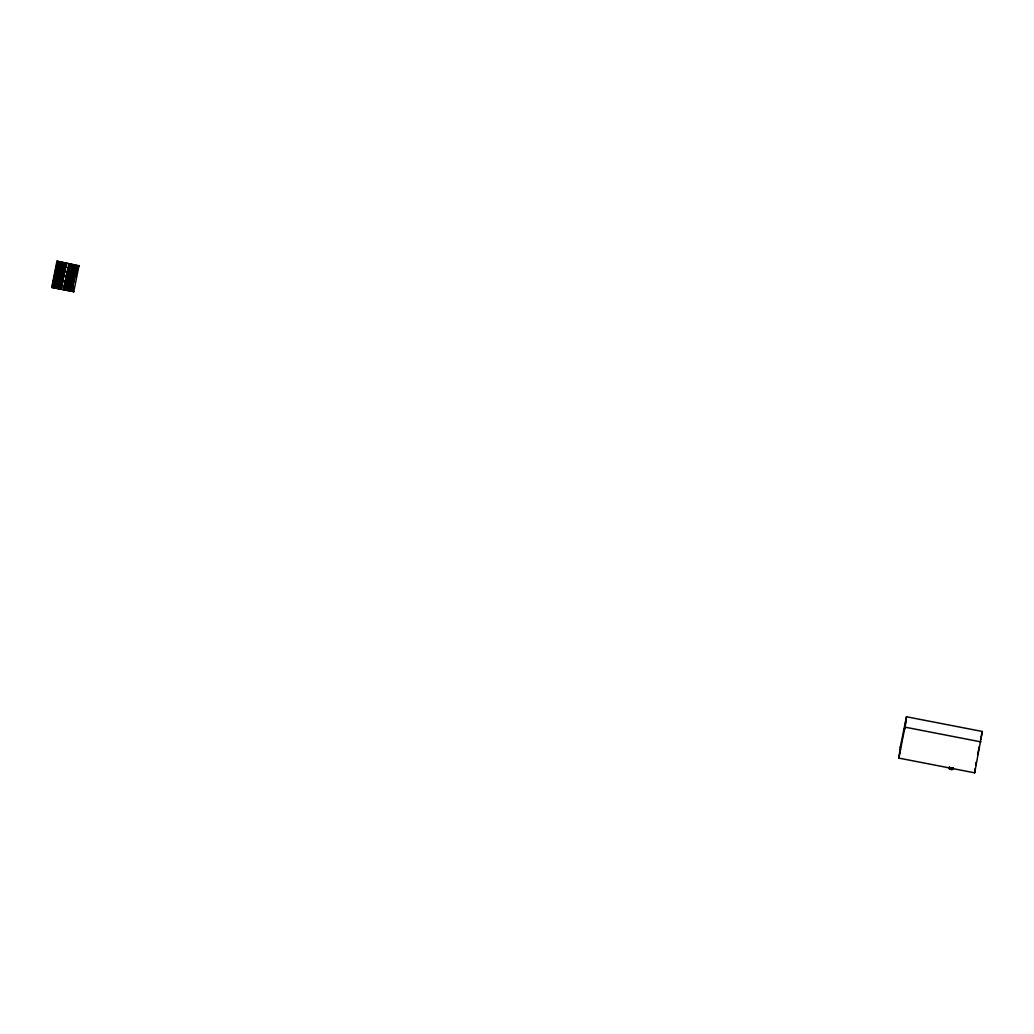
<?xml version="1.0" encoding="UTF-8"?>
<svg xmlns="http://www.w3.org/2000/svg" width="1034" height="1034" viewBox="0 0 1034 1034"><rect width="100%" height="100%" fill="white"/><g stroke="black" fill="none" stroke-linecap="round" stroke-linejoin="round"><path stroke-width="1.5" d="M51.7 287.387L73.776 291.666L51.7 287.387L56.96 261.175L78.985 265.893L56.96 261.175M52.618 286.043L53.458 286.198L52.618 286.043L53.38 282.23L54.233 282.385L53.458 286.198M52.773 285.242L52.876 284.608L53.613 285.41L52.592 285.294L57.258 262.158M53.277 282.592L54.026 283.394L54.13 282.76M53.432 282.011L54.272 282.179L53.432 282.011L53.639 280.796L54.427 281.377L53.639 280.796M53.833 279.994L54.673 280.162L53.833 279.994L54.867 274.747L55.655 275.341L54.867 274.747M55.06 273.958L55.901 274.113L55.06 273.958L56.082 268.711L56.87 269.292L56.082 268.711M56.275 267.909L57.284 267.289L57.116 268.077L56.34 267.483M57.309 262.662L58.098 263.256L57.309 262.662L56.482 266.901L57.322 267.069L58.15 262.83M54.233 286.34L55.267 281.093L56.107 281.248L55.073 286.496L54.285 285.914M55.267 281.093L56.107 281.248M55.448 280.292L56.301 280.46L55.448 280.292L56.431 275.471L57.271 275.639M55.229 285.707L54.492 284.906L55.422 285.785L57.297 276.44M57.141 271.813L57.723 273.403L56.883 273.247L57.452 270.443L58.292 270.598L57.284 271.231M57.335 270.805L58.085 271.606L57.077 272.239M55.422 285.785L54.44 285.332M58.266 266.41L58.938 267.367L58.098 267.199L58.356 265.764M58.705 264.187L59.61 263.916L58.705 264.187C58.227 262.61 60.567 263.075 59.558 264.342M56.573 285.746L57.413 285.914L56.573 285.746L57.839 283.678M57.594 280.705L58.434 280.873L57.594 280.705L58.563 275.884L59.416 276.052L58.434 280.873M58.214 277.474L59.054 277.642M58.421 276.466L59.313 276.414M58.615 275.677L59.455 275.832L58.615 275.677L59.584 270.856L60.424 271.011L59.455 275.832M57.684 284.479L56.741 284.957M59.726 279.865L58.718 280.485L59.558 280.653L58.486 286.121L57.645 285.953L57.865 284.738M57.645 285.953L58.072 283.73M58.24 281.662L57.18 282.721L58.033 282.889M59.481 271.218L60.269 271.813M59.623 270.637L60.476 270.805L59.623 270.637L61.071 263.373L61.859 263.967L61.071 263.373M58.692 285.113L57.852 284.945L58.111 283.51L59.106 282.877M58.899 284.104L58.059 283.936L58.318 282.502L59.313 281.868M59.093 283.096L58.253 282.928L58.473 281.713M62.557 265.971L61.717 265.816L62.143 263.58L62.984 263.748L59.507 281.08L58.718 280.485M58.667 280.912L59.08 278.689L59.92 278.857M59.714 280.072L58.873 279.917L59.132 278.469L60.127 277.849M59.907 279.064L59.067 278.909L59.326 277.474L60.334 276.841M60.114 278.056L59.274 277.9L59.533 276.466L60.541 275.832M60.321 277.047L59.481 276.892L59.739 275.458L59.894 274.656L60.683 275.251L59.843 275.096L60.101 273.648L60.941 273.816M60.321 271.386L59.377 271.864L60.282 271.593M58.486 286.121L57.697 285.526M59.946 274.449L60.722 275.044L59.882 274.876L60.14 273.441L61.148 272.808M60.928 274.036L60.088 273.868L60.515 271.645L61.29 272.226L60.515 271.645M59.558 286.328L58.718 286.159L58.938 284.945L59.778 285.1L59.52 286.534L58.511 287.168L59.352 287.336L62.363 272.433L62.622 270.998L61.781 270.843L61.368 273.066L62.208 273.235M58.873 285.371L59.132 283.936L59.985 284.091L58.718 286.159M59.365 281.662L58.421 282.14M60.554 271.425C62.699 271.929 59.533 272.356 60.709 270.637L61.549 270.792M60.489 271.852L60.916 269.628L61.756 269.784M61.536 271.011L60.696 270.843L61.122 268.62L61.911 269.215L61.122 268.62M59.08 284.363L59.339 282.928L60.179 283.083L58.925 285.151L59.765 285.319M59.287 283.355L59.545 281.92L60.386 282.088L59.119 284.143L59.959 284.311M59.481 282.347L59.752 280.912L60.592 281.08L59.326 283.135L60.166 283.303M61.161 268.401C63.32 268.905 60.14 269.331 61.329 267.612L62.169 267.78M61.109 268.827L61.523 266.604L62.363 266.772M62.156 267.987L61.303 267.832L61.575 266.384L62.57 265.764M62.35 266.979L61.51 266.824L61.73 265.596M59.688 281.338L59.946 279.904L60.799 280.072L59.533 282.127L60.373 282.295M59.894 280.33L60.153 278.896L60.993 279.064L59.739 281.132L60.579 281.287M60.101 279.322L60.36 277.887L61.2 278.056L59.933 280.124L60.773 280.279M61.717 265.816L61.937 264.588L62.777 264.756M62.764 264.962L61.924 264.807L62.143 263.58M60.295 278.314L60.567 276.879L61.407 277.047L60.14 279.115L60.98 279.27M60.502 277.306L60.76 275.871L61.613 276.039L60.347 278.107L61.187 278.262M60.709 276.298L60.967 274.863L61.807 275.031L60.554 277.099L61.394 277.267M60.916 275.303L61.174 273.868L62.014 274.023L60.748 276.091L61.588 276.259M61.109 274.294L61.381 272.86L62.221 273.015L60.954 275.083L61.794 275.251M61.316 273.286L61.575 271.852L62.415 272.007L61.161 274.075L62.001 274.243M59.584 287.374L60.424 287.542L59.584 287.374L59.843 285.94L60.683 286.108L60.424 287.542M59.946 285.578L60.89 285.1L60.631 286.534L59.791 286.366L60.786 285.733M61.73 271.27L61.988 269.835L62.828 270.003L62.57 271.438L61.562 272.058L62.57 271.438M62.803 265.803L62.544 267.237L63.384 267.405L63.643 265.971L62.803 265.803L63.591 266.397L62.609 271.218L61.769 271.05L62.027 269.615L62.195 268.827L62.971 269.422L62.13 269.254L62.389 267.819L63.229 267.987L63.022 269.202L62.182 269.047L62.596 266.811L63.436 266.979L63.177 268.413L62.337 268.245M60.153 284.57L61.096 284.091L60.838 285.526L59.985 285.358L60.993 284.738M60.36 283.562L61.29 283.083L61.032 284.518L60.192 284.35L61.2 283.73M60.554 282.553L61.497 282.075L61.239 283.51L60.399 283.342L61.394 282.721M62.984 263.748L62.079 264.006M60.76 281.545L61.704 281.067L61.445 282.502L60.605 282.334L61.601 281.713M60.967 280.537L61.911 280.059L61.652 281.494L60.799 281.338L61.807 280.705M61.161 279.529L62.105 279.051L61.846 280.485L61.006 280.33L62.014 279.697M62.79 266.022L63.009 264.794L63.849 264.962L63.63 266.177L62.79 266.022L63.203 263.786L62.996 265.014L63.837 265.182L64.043 263.954M61.368 278.521L62.311 278.043L62.053 279.477L61.213 279.322L62.208 278.689M61.575 277.513L62.518 277.034L62.26 278.469L61.42 278.314L62.415 277.681M61.781 276.517L62.467 277.474L61.613 277.306L61.872 275.871L62.66 276.466L61.82 276.298L62.079 274.863L62.867 275.458L62.027 275.29L62.286 273.855L63.074 274.449L62.234 274.281L62.492 272.847L63.281 273.441L62.596 272.485L63.281 273.441M63.035 268.995L62.777 270.43L61.924 270.262M60.657 287.581L61.497 287.749L60.657 287.581L62.647 277.732L63.488 277.887L62.479 278.521M62.79 271.477L63.475 272.433L62.635 272.265L62.893 270.83L63.681 271.425L62.841 271.257L63.1 269.822L63.94 269.99L63.681 271.425M63.203 269.46L64.147 268.982L63.888 270.417L63.048 270.262L64.043 269.628M63.41 268.452L64.354 267.974L64.095 269.409L63.242 269.254L64.25 268.62M62.337 279.102L63.074 279.904L62.079 280.537M63.862 266.229L64.858 265.596L64.703 266.384M64.961 264.95L65.116 264.161L64.909 265.389L64.121 264.794L64.858 265.596M64.056 265.221L64.276 263.993L63.63 266.177M62.544 278.094L63.281 278.896L62.286 279.529M62.893 276.505L63.733 276.673L62.893 276.505L63.862 271.683L64.703 271.852L63.733 276.673M63.72 272.265L64.56 272.42M63.914 271.464L64.754 271.632L63.914 271.464L64.883 266.643L65.724 266.811L64.754 271.632M64.457 267.612L63.449 268.245L64.289 268.401L64.509 267.186L64.354 267.974M64.922 266.436L65.775 266.604L64.922 266.436L65.349 264.213L66.137 264.794L65.349 264.213M65.62 267.173L64.677 267.651L65.581 267.392M63.862 288.202L64.703 288.37L63.862 288.202L67.895 268.284L68.735 268.439M64.935 288.408L65.775 288.576L64.935 288.408L66.719 279.568L67.559 279.723L65.775 288.576M67.637 274.889L68.373 275.703M66.008 288.628L66.848 288.783L66.008 288.628L67.998 278.766L68.839 278.934L67.869 283.755L67.016 283.587M68.412 271.076L69.252 271.244M68.839 267.806L67.934 268.065L68.942 267.431M69.032 266.798L68.141 267.056L69.136 266.423M66.964 278.34L67.869 278.081L67.029 277.913L67.611 279.516L66.771 279.348L68.955 268.491L69.808 268.646L68.826 273.467L67.986 273.312M69.007 268.271L69.898 268.013L69.007 268.271C68.722 264.071 71.708 264.639 69.847 268.439M68.037 278.547L68.877 278.715L68.037 278.547L69.007 273.726L69.86 273.894L69.11 273.092L69.898 273.674M68.826 273.467L68.037 272.886L68.787 273.687L67.779 274.32M67.068 288.835L67.921 288.99L67.068 288.835L67.843 285.009L68.683 285.177L67.921 288.99M69.653 269.228L68.761 269.499M67.74 285.384L68.541 285.759M67.869 283.755L67.081 283.161L67.817 283.962L66.848 288.783M69.885 269.279L70.764 269.228M68.929 283.962L68.154 283.368L68.89 284.169L67.882 284.802L68.735 284.97L72.613 265.622L71.773 265.454L69.11 278.753L69.95 278.922M68.696 279.503L67.792 279.775M70.919 268.646L70.131 268.052L70.868 268.853L70.028 268.698L69.058 273.519M68.916 279.555L69.808 279.503M69.11 278.753L70.002 278.495L69.071 278.973L68.089 283.794M70.7 265.247L71.488 265.841L70.7 265.247L70.079 268.478M69.705 274.475L68.813 274.734M68.141 289.042L68.981 289.197L68.141 289.042L68.916 285.229L69.756 285.384L68.981 289.197M68.761 285.798L69.653 285.746M68.955 285.009L69.795 285.177L68.955 285.009L72.832 265.66L73.621 266.255L72.832 265.66M71.773 265.454L72.613 265.622M72.16 284.363L71.32 284.208L72.16 284.363L71.126 289.61L70.364 288.887M71.126 289.61L69.937 288.796L73.039 273.467M71.501 289.688L72.742 289.43L71.76 288.24L72.6 288.408L72.341 289.843L71.501 289.688L72.522 284.428L73.311 285.022L72.315 285.655M72.341 283.575L71.566 282.98L72.341 283.575L73.324 278.753L72.483 278.585L73.156 279.542M73.013 280.124L72.121 280.395L73.117 279.762M72.884 282.851L73.556 283.807L72.768 283.213M73.569 277.526L72.781 276.944L73.569 277.526L74.603 272.278L73.543 273.338L74.383 273.506M74.978 266.074L75.818 266.242L74.991 270.481L74.202 269.887L75.055 270.055L74.784 271.49L73.944 271.322L75.004 265.88M73.13 281.623L73.97 281.791L73.13 281.623L73.698 278.818L74.538 278.986L73.97 281.791M74.034 275.083L73.13 275.354M74.241 274.088L73.336 274.346L74.345 273.713L73.595 272.911M74.138 276.595L75.043 276.324L74.138 276.595C74.099 271.102 77.123 271.683 74.991 276.75M74.358 275.367L75.198 275.535M75.159 271.554L75.999 271.722L75.159 271.554L76.128 266.733L76.981 266.901L75.999 271.722M74.383 279.555L73.492 279.826M76.025 267.095L76.775 267.909L76.878 267.263M900.213 747.672L906.469 716.756L982.3 731.477L974.674 772.825L898.843 758.103L900.536 746.341M900.368 749.728L900.472 748.978L899.67 752.959M904.22 730.702L905.112 726.01M904.802 728.44L905.991 719.367M906.469 716.756L905.099 727.173L980.93 741.895M974.674 772.825L975.269 768.352M975.657 765.38L976.044 762.394M53.018 285.371L57.684 262.235M54.272 282.179L54.492 280.951M54.673 280.162L55.707 274.915M55.901 274.113L56.935 268.866M54.996 285.694L57.193 274.824M56.301 280.46L57.322 275.212M57.413 285.914L58.395 281.093L57.555 280.925L58.227 281.881M60.476 270.805L61.911 263.541M59.843 275.096L60.528 276.052M60.45 272.071L61.135 273.028M61.058 269.047L61.743 270.003M62.13 269.254L62.816 270.21M62.544 267.237L63.216 268.194M62.738 266.229L63.423 267.186M59.416 286.909L59.571 286.108M60.476 287.116L59.804 286.159M60.683 286.108L59.998 285.151M60.89 285.1L60.205 284.143M61.096 284.091L60.411 283.135M61.29 283.083L60.618 282.127M61.497 282.075L60.812 281.119M61.704 281.067L61.019 280.111M61.911 280.059L61.226 279.102M62.105 279.051L61.433 278.094M62.311 278.043L61.626 277.086M62.725 276.039L62.04 275.083M62.919 275.031L63.087 274.23M63.126 274.023L63.294 273.222M63.332 273.015L63.488 272.213M63.733 270.998L63.061 270.042M63.94 269.99L64.108 269.202M64.147 268.982L64.302 268.194M64.754 265.958L64.922 265.169M62.66 276.466L61.975 275.509M62.867 275.458L62.182 274.501M63.074 274.449L62.389 273.493M61.497 287.749L62.673 281.92L61.937 281.119L62.777 281.274M65.775 266.604L66.189 264.368M64.703 288.37L69.394 264.988M67.805 278.508L68.58 274.695L67.74 274.527M68.877 278.715L71.54 265.415M69.795 285.177L73.685 265.828M73.634 270.546L74.59 265.803M70.286 289.455L72.07 280.602L72.91 280.77M72.509 278.288L73.298 274.566L74.138 274.721M72.716 283.639L73.078 281.843L73.918 281.998L72.923 282.631M72.328 289.352L72.962 286.147M74.81 277.086L76.684 267.741L75.973 267.522M72.341 289.843L73.104 286.03L72.367 285.229L73.207 285.384M75.224 277.164L75.87 273.958M76.464 271.037L77.111 267.832M73.776 291.666L79.036 265.467M898.843 758.103L905.021 726.734M949.186 767.241L949.419 768.831L949.703 767.448M949.522 767.189L949.419 768.831M948.992 768.029L949.664 768.999L949.949 767.616M950.414 769.296C950.853 765.871 949.083 770.524 951.913 769.399L953.258 767.848L952.934 769.167L952.056 769.464L952.818 767.913M950.879 769.296L951.125 768.016L952.146 768.249M951.564 768.081L951.28 769.464L951.642 768.223L949.677 767.655M952.934 768.146L951.694 769.49L952.34 768.081M952.34 769.399L952.624 768.016M953.025 768.999L951.332 769.231M977.608 754.665L979.172 746.936M980.736 739.207L982.3 731.477M949.819 767.952L948.902 768.197M952.056 769.464L952.702 769.296M951.409 769.374L949.664 768.999M63.152 264.226L63.992 264.381M64.224 264.433L65.064 264.588M69.343 265.428L68.334 266.048L69.188 266.216L68.399 265.622M61.975 264.381L62.725 265.182L61.872 265.014M63.048 264.588L63.888 264.743M60.864 264.381L61.704 264.549M65.142 265.208L65.982 265.376M70.493 266.255L71.333 266.41M71.566 266.462L72.406 266.63M72.639 266.669L73.479 266.837M75.986 267.315L76.826 267.47M57.103 263.67L57.943 263.838M60.851 264.601L61.691 264.756M65.129 265.428L65.969 265.596M69.407 266.255L70.247 266.423M70.48 266.462L71.32 266.63M71.553 266.669L72.393 266.837M72.626 266.888L73.466 267.043M74.758 267.302L75.598 267.457M57.09 263.89L57.93 264.045M62.945 265.221L63.785 265.389M61.769 265.389L62.518 266.19L61.678 266.022M62.841 265.596L63.681 265.751M56.896 264.678L57.749 264.846M60.657 265.389L61.497 265.557M70.286 267.263L71.139 267.418M71.359 267.47L72.199 267.625M72.432 267.677L73.272 267.845M75.779 268.323L76.632 268.478M56.883 264.898L57.736 265.053M60.644 265.609L61.484 265.764M70.053 267.431L69.162 267.483M70.273 267.47L71.126 267.638M71.346 267.677L72.186 267.845M72.419 267.884L73.259 268.052M75.404 268.465L74.513 268.517M75.766 268.53L76.619 268.698M61.575 266.384L62.311 267.199L61.471 267.03M62.635 266.604L63.488 266.759M56.702 265.686L57.542 265.854M60.45 266.397L61.303 266.565M71.152 268.478L72.005 268.633M72.225 268.685L73.065 268.84M76.426 269.486L75.521 269.758L76.413 269.706M56.689 265.893L57.529 266.061M60.437 266.617L61.29 266.772M64.728 267.444L65.569 267.599M71.139 268.685L71.992 268.853M72.212 268.892L73.052 269.06M75.198 269.473L74.306 269.525M61.368 267.392L62.105 268.207L61.264 268.039M62.441 267.599L63.281 267.767M60.256 267.405L61.096 267.573M67.74 268.853L68.58 269.021M70.958 269.486L71.798 269.641M72.018 269.693L72.871 269.848M75.379 270.339L76.219 270.494M60.243 267.612L61.084 267.78M64.522 268.452L65.362 268.607M67.727 269.073L68.567 269.241M68.8 269.279L69.64 269.447M69.873 269.486L70.713 269.654M70.945 269.693L71.785 269.861M72.005 269.9L72.858 270.068M75.366 270.546L76.206 270.714M74.112 270.533L74.952 270.701M62.234 268.607L63.074 268.775M60.05 268.413L60.89 268.569M67.546 269.861L68.386 270.029M70.751 270.494L71.592 270.649M71.824 270.701L72.664 270.856M60.037 268.62L60.877 268.788M64.315 269.46L65.155 269.615M67.533 270.081L68.373 270.249M68.593 270.288L69.433 270.456M69.666 270.494L70.506 270.662M70.739 270.701L71.579 270.869M71.811 270.908L72.651 271.076M60.954 269.409L61.704 270.223L60.864 270.055M62.027 269.615L62.867 269.784M59.843 269.422L60.683 269.577M68.179 271.037L67.275 271.296L68.166 271.244M70.545 271.49L71.385 271.658M71.617 271.709L72.458 271.864M59.83 269.628L60.67 269.796M64.108 270.469L64.961 270.624M69.459 271.503L70.312 271.671M70.532 271.709L71.372 271.877M71.605 271.916L72.445 272.084M62.996 270.469L63.837 270.637M60.76 270.417L61.497 271.218L60.657 271.063M61.82 270.624L62.673 270.792M55.888 269.719L56.728 269.874M62.854 271.05L63.694 271.218M67.132 271.877L67.973 272.045M68.205 272.084L69.045 272.252M70.338 272.498L71.191 272.666M71.411 272.705L72.251 272.873M55.875 269.926L56.715 270.094M67.12 272.097L67.96 272.252M68.192 272.304L69.032 272.459M69.265 272.511L70.105 272.679M70.325 272.717L71.178 272.886M71.398 272.924L72.238 273.092M74.758 273.571L75.598 273.739M61.626 271.632L62.467 271.8M55.681 270.714L56.521 270.882M66.926 272.886L67.766 273.054M67.998 273.092L68.839 273.26M70.144 273.506L70.984 273.674M71.204 273.713L72.057 273.881M55.668 270.934L56.508 271.102M63.707 272.472L64.547 272.64M66.913 273.105L67.753 273.26M70.131 273.726L70.971 273.894M71.191 273.932L72.044 274.1M74.551 274.579L75.392 274.734M61.523 272.278L62.363 272.433M60.347 272.433L61.096 273.235L60.243 273.079M61.42 272.64L62.26 272.808M55.474 271.722L56.314 271.89M59.235 272.433L60.075 272.601M69.937 274.514L70.777 274.682M71.01 274.721L71.85 274.889M55.461 271.942L56.301 272.11M59.222 272.653L60.062 272.821M64.341 273.648L63.462 273.7M68.851 274.527L69.692 274.682M69.924 274.734L70.764 274.889M70.997 274.941L71.837 275.096M73.091 275.574L73.931 275.729M60.14 273.441L60.89 274.243L60.05 274.088M61.213 273.648L62.053 273.816M68.709 275.096L69.446 275.91L68.606 275.742M55.267 272.73L56.12 272.898M59.028 273.441L59.869 273.609M66.525 274.902L67.365 275.07M69.73 275.522L70.57 275.69M70.803 275.729L71.643 275.897M73.789 276.311L72.884 276.569L73.776 276.53M55.254 272.95L56.107 273.118M59.016 273.661L59.856 273.829M64.147 274.656L63.255 274.708M66.512 275.109L67.352 275.277M67.585 275.328L68.425 275.483M68.645 275.535L69.498 275.69M69.717 275.742L70.558 275.897M70.79 275.949L71.63 276.104M61.006 274.656L61.859 274.824M66.318 275.91L67.158 276.065M69.524 276.53L70.377 276.698M70.596 276.737L71.436 276.905M63.94 275.664L63.048 275.716M66.305 276.117L67.145 276.285M67.378 276.324L68.179 276.711M69.291 276.698L68.399 276.75M69.511 276.75L70.364 276.905M70.583 276.957L71.424 277.112M59.739 275.458L60.476 276.259L59.636 276.091M60.812 275.664L61.652 275.82M61.833 276.078L62.673 276.246M67.184 277.125L68.024 277.28M70.39 277.745L71.243 277.913M67.171 277.332L67.973 277.719M69.084 277.707L68.192 277.758M69.317 277.758L70.157 277.913M70.377 277.965L71.23 278.12M59.533 276.466L60.282 277.267L59.429 277.099M60.605 276.673L61.445 276.828M54.66 275.755L55.5 275.923M56.275 276.052L57.129 276.22M65.918 277.926L66.758 278.081M66.977 278.133L67.83 278.288M70.196 278.753L71.036 278.922M54.647 275.975L55.487 276.13M56.263 276.272L57.116 276.427M58.408 276.685L59.248 276.841M65.905 278.133L66.745 278.301M70.183 278.96L71.023 279.128M73.53 279.607L74.37 279.775M59.326 277.474L60.075 278.275L59.235 278.107M60.399 277.681L61.239 277.836M56.082 277.06L56.922 277.228M65.711 278.934L66.551 279.09M69.989 279.762L70.829 279.917M54.453 276.763L55.306 276.931M56.069 277.267L56.909 277.435M65.698 279.141L66.538 279.309M67.83 279.555L68.683 279.723M68.903 279.762L69.743 279.93M69.976 279.968L70.816 280.136M74.177 280.783L73.285 280.834M54.44 276.983L55.293 277.138M59.132 278.469L59.869 279.283L59.028 279.115M60.192 278.689L61.045 278.844M54.259 277.771L55.099 277.939M55.875 278.068L56.715 278.224M65.504 279.93L66.396 279.891L65.491 280.149M66.577 280.149L67.417 280.304M69.782 280.77L70.622 280.925M71.928 281.183L72.768 281.351M54.246 277.978L55.086 278.146M55.862 278.275L56.702 278.443M57.994 278.702L58.848 278.857M66.564 280.356L67.404 280.524M67.637 280.563L68.425 280.938M68.696 280.77L69.549 280.938M69.769 280.977L70.609 281.145M71.915 281.39L72.755 281.558M58.925 279.477L59.662 280.292L58.822 280.124M59.998 279.684L60.838 279.852M62.971 280.266L62.13 280.111L62.712 281.7L61.872 281.545M54.052 278.779L54.892 278.934M55.668 279.077L56.508 279.232M62.092 280.317L62.932 280.485M65.297 280.938L66.137 281.106M66.37 281.145L67.21 281.313M69.575 281.778L70.428 281.933M54.039 278.986L54.88 279.154M55.655 279.283L56.495 279.451M57.801 279.697L58.641 279.865M65.284 281.158L66.124 281.326M66.357 281.364L67.197 281.532M67.43 281.571L68.231 281.946M68.502 281.778L69.343 281.946M69.562 281.985L70.415 282.153M59.791 280.692L60.631 280.86M61.885 281.326L62.725 281.494M65.103 281.946L65.943 282.114M66.163 282.153L67.016 282.321M67.236 282.36L68.076 282.528M69.381 282.786L70.222 282.941M65.09 282.166L65.93 282.334M66.15 282.372L67.003 282.541M67.223 282.579L68.024 282.954M69.136 282.954L68.257 283.006M69.368 282.993L70.209 283.161M59.468 281.3L58.46 281.92L59.3 282.088M59.584 281.7L60.424 281.868M61.678 282.334L62.531 282.502M64.896 282.954L65.737 283.122M65.969 283.161L66.809 283.329M67.029 283.368L67.882 283.536M69.175 283.794L70.015 283.949M61.665 282.553L62.518 282.709M64.883 283.174L65.724 283.329M65.956 283.381L66.796 283.549M69.162 284.001L70.002 284.169M57.245 282.295L57.982 283.096L56.986 283.73L57.826 283.898L57.038 283.303M58.318 282.502L59.054 283.303L58.214 283.148M59.377 282.709L60.23 282.877M55.06 282.088L55.901 282.256M61.484 283.342L62.324 283.51M64.69 283.962L65.53 284.13M65.762 284.169L66.603 284.337M66.835 284.376L67.675 284.544M71.113 285.216L71.992 285.164L71.1 285.423M72.328 285.436L73.168 285.604M55.048 282.308L55.888 282.476M61.471 283.549L62.311 283.717M64.677 284.182L65.517 284.337M65.749 284.389L66.59 284.544M66.822 284.596L67.662 284.764M58.111 283.51L58.848 284.311L58.007 284.156M59.184 283.717L60.024 283.885M73 286.392L72.16 286.237L72.91 287.038M53.238 282.799L54.078 282.967M54.854 283.096L55.694 283.264M61.277 284.35L62.118 284.505M64.483 284.97L65.323 285.138M65.556 285.177L66.396 285.345M66.628 285.384L67.469 285.552M70.907 286.211L71.747 286.379M72.121 286.444L72.962 286.612M53.225 283.019L54.065 283.187M54.841 283.316L55.681 283.484M61.264 284.557L62.105 284.725M64.47 285.19L65.31 285.345M65.543 285.397L66.383 285.552M66.615 285.604L67.456 285.759M67.688 285.811L68.528 285.966M68.748 286.017L69.601 286.185M70.894 286.431L71.734 286.599M72.109 286.664L72.949 286.819M57.904 284.518L58.654 285.319L57.801 285.164M58.977 284.725L59.817 284.893M54.647 284.104L55.5 284.272M61.071 285.358L61.911 285.513M64.289 285.979L65.129 286.147M65.349 286.185L66.202 286.353M66.422 286.392L67.262 286.56M70.7 287.219L71.54 287.387M71.915 287.452L72.755 287.62M54.634 284.324L55.487 284.492M56.78 284.738L57.62 284.906M61.058 285.565L61.898 285.733M64.276 286.198L65.116 286.353M65.336 286.405L66.189 286.56M66.409 286.612L67.249 286.767M67.481 286.819L68.322 286.974M68.554 287.025L69.394 287.181M70.687 287.439L71.527 287.607M71.902 287.672L72.742 287.827M58.77 285.733L59.61 285.901M52.824 284.815L53.678 284.983M54.453 285.113L55.293 285.281M60.864 286.366L61.717 286.521M64.082 286.987L64.922 287.155M65.155 287.193L65.995 287.362M66.215 287.4L67.068 287.568M67.288 287.607L68.128 287.775M70.506 288.228L71.346 288.396M71.708 288.46L72.561 288.628M52.605 285.151L53.665 285.203M60.851 286.573L61.704 286.741M64.069 287.193L64.909 287.362M65.142 287.413L65.982 287.568M66.202 287.62L67.055 287.775M67.275 287.827L68.115 287.982M68.347 288.034L69.188 288.189M70.493 288.447L71.333 288.615M71.695 288.68L72.548 288.835M59.739 286.586L60.579 286.741M950.052 768.921L949.277 768.262M53.031 283.807L53.82 284.402L53.031 283.807M53.083 283.6L53.858 284.195L53.083 283.6M54.091 278.56L54.841 279.374L54.091 278.56M54.298 277.551L55.048 278.366L54.298 277.551M54.505 276.543L55.241 277.358L54.505 276.543M54.712 275.535L55.448 276.349L54.712 275.535M55.319 272.524L56.056 273.325L55.319 272.524M55.526 271.515L56.263 272.317L55.526 271.515M55.72 270.507L56.469 271.309L55.72 270.507M55.926 269.499L56.676 270.301L55.926 269.499M56.741 265.467L57.49 266.281L56.741 265.467M56.948 264.458L57.684 265.273L56.948 264.458M57.154 263.45L57.891 264.265L57.154 263.45M54.699 283.898L55.435 284.699L54.699 283.898M54.892 282.889L55.642 283.691L54.892 282.889M55.099 281.881L55.849 282.683L55.099 281.881M55.707 278.857L56.456 279.671L55.707 278.857M55.914 277.849L56.663 278.663L55.914 277.849M56.12 276.841L56.857 277.655L56.12 276.841M56.327 275.832L57.064 276.647L56.327 275.832M57.852 279.27L58.602 280.085L57.852 279.27M58.059 278.262L58.796 279.077L58.059 278.262M58.266 277.254L59.041 277.849L58.266 277.254M58.822 274.449L59.61 275.044L58.822 274.449M58.873 274.243L59.662 274.837L58.873 274.243M59.08 273.235L59.817 274.036L59.08 273.235M59.274 272.226L60.024 273.028L59.274 272.226M59.894 269.202L60.631 270.016L59.894 269.202M60.088 268.194L60.838 269.008L60.088 268.194M60.295 267.186L61.045 268L60.295 267.186M60.502 266.177L61.239 266.992L60.502 266.177M60.709 265.169L61.445 265.984L60.709 265.169M60.903 264.174L61.652 264.975L60.903 264.174M60.916 286.147L61.652 286.948L60.916 286.147M61.122 285.138L61.859 285.953L61.122 285.138M61.316 284.13L62.066 284.945L61.316 284.13M61.523 283.122L62.26 283.936L61.523 283.122M61.73 282.114L62.467 282.928L61.73 282.114M64.173 270.029L64.909 270.843L64.173 270.029M64.367 269.034L65.116 269.835L64.367 269.034M64.573 268.026L65.323 268.827L64.573 268.026M65.181 265.001L65.93 265.803L65.181 265.001M64.121 286.767L64.871 287.581L64.121 286.767M64.328 285.759L65.064 286.573L64.328 285.759M64.535 284.751L65.271 285.565L64.535 284.751M64.728 283.755L65.478 284.557L64.728 283.755M64.935 282.747L65.685 283.549L64.935 282.747M65.142 281.739L65.879 282.541L65.142 281.739M65.349 280.731L66.086 281.532L65.349 280.731M65.749 278.715L66.499 279.516L65.749 278.715M65.956 277.707L66.693 278.508L65.956 277.707M66.111 276.918L66.9 277.513L66.111 276.918M66.163 276.698L66.939 277.293L66.163 276.698M66.357 275.69L67.107 276.505L66.357 275.69M66.564 274.682L67.313 275.496L66.564 274.682M66.732 273.894L67.507 274.488L66.732 273.894M65.194 286.974L65.93 287.788L65.194 286.974M66.771 273.674L67.559 274.268L66.771 273.674M66.977 272.666L67.714 273.48L66.977 272.666M67.171 271.671L67.921 272.472L67.171 271.671M65.4 285.966L66.137 286.78L65.4 285.966M65.594 284.97L66.344 285.772L65.594 284.97M65.801 283.962L66.551 284.764L65.801 283.962M67.585 269.654L68.322 270.456L67.585 269.654M67.792 268.646L68.528 269.447L67.792 268.646M66.008 282.954L66.745 283.755L66.008 282.954M66.215 281.946L66.951 282.747L66.215 281.946M66.409 280.938L67.158 281.739L66.409 280.938M66.615 279.93L67.365 280.731L66.615 279.93M66.266 287.181L67.003 287.995L66.266 287.181M68.244 271.877L68.994 272.679L68.244 271.877M66.46 286.185L67.21 286.987L66.46 286.185M66.667 285.177L67.417 285.979L66.667 285.177M66.874 284.169L67.611 284.97L66.874 284.169M68.451 270.869L69.239 271.464L68.451 270.869M68.658 269.861L69.394 270.662L68.658 269.861M69.472 265.828L70.209 266.643L69.472 265.828M67.339 287.4L68.076 288.202L67.339 287.4M69.317 272.084L70.053 272.886L69.317 272.084M67.533 286.392L68.283 287.193L67.533 286.392M69.524 271.076L70.26 271.877L69.524 271.076M69.717 270.068L70.467 270.869L69.717 270.068M68.554 281.351L69.291 282.153L68.554 281.351M70.338 267.043L71.075 267.845L70.338 267.043M70.532 266.035L71.281 266.85L70.532 266.035M68.761 280.343L69.498 281.145L68.761 280.343M69.368 277.319L70.105 278.133L69.368 277.319M69.575 276.311L70.312 277.125L69.575 276.311M69.782 275.315L70.519 276.117L69.782 275.315M68.399 287.607L69.149 288.408L68.399 287.607M69.976 274.307L70.726 275.109L69.976 274.307M70.183 273.299L70.919 274.1L70.183 273.299M70.39 272.291L71.126 273.092L70.39 272.291M68.606 286.599L69.356 287.4L68.606 286.599M70.583 271.283L71.333 272.084L70.583 271.283M70.79 270.275L71.54 271.076L70.79 270.275M70.997 269.267L71.734 270.068L70.997 269.267M69.213 283.575L69.963 284.376L69.213 283.575M69.42 282.566L70.17 283.368L69.42 282.566M69.627 281.558L70.364 282.36L69.627 281.558M71.204 268.258L71.941 269.06L71.204 268.258M71.398 267.25L72.147 268.065L71.398 267.25M71.605 266.242L72.354 267.056L71.605 266.242M69.834 280.55L70.57 281.364L69.834 280.55M70.028 279.542L70.777 280.356L70.028 279.542M70.234 278.534L70.984 279.348L70.234 278.534M70.441 277.526L71.178 278.34L70.441 277.526M70.648 276.53L71.385 277.332L70.648 276.53M70.842 275.522L71.592 276.324L70.842 275.522M71.049 274.514L71.798 275.315L71.049 274.514M71.256 273.506L71.992 274.307L71.256 273.506M71.462 272.498L72.199 273.299L71.462 272.498M71.656 271.49L72.406 272.291L71.656 271.49M71.863 270.481L72.613 271.283L71.863 270.481M72.07 269.473L72.807 270.275L72.07 269.473M72.277 268.465L73.013 269.279L72.277 268.465M72.47 267.457L73.22 268.271L72.47 267.457M72.677 266.449L73.427 267.263L72.677 266.449M70.545 288.021L71.281 288.822L70.545 288.021M70.751 287.013L71.488 287.814L70.751 287.013M70.945 286.004L71.695 286.806L70.945 286.004M71.721 282.192L72.509 282.786L71.721 282.192M71.76 281.972L72.548 282.566L71.76 281.972M71.966 280.964L72.716 281.778L71.966 280.964M71.953 287.245L72.703 288.047L71.953 287.245M74.823 266.875L75.56 267.677L74.823 266.875M74.396 275.16L75.185 275.742L74.396 275.16M74.603 274.152L75.353 274.954L74.603 274.152M74.81 273.144L75.547 273.945L74.81 273.144M75.417 270.12L76.167 270.921L75.417 270.12M75.831 268.103L76.568 268.918L75.831 268.103M56.831 273.454L57.516 274.411L56.831 273.454M57.645 269.435L58.331 270.391L57.645 269.435M58.059 267.418L58.744 268.375L58.059 267.418M58.46 265.402L59.145 266.358L58.46 265.402M58.667 264.394L59.352 265.35L58.667 264.394M56.534 285.966L57.219 286.922L56.534 285.966M57.607 286.172L58.279 287.129L57.607 286.172M63.811 266.436L64.496 267.392L63.811 266.436M62.854 276.724L63.526 277.681L62.854 276.724M74.099 276.802L74.784 277.758L74.099 276.802"/></g></svg>
